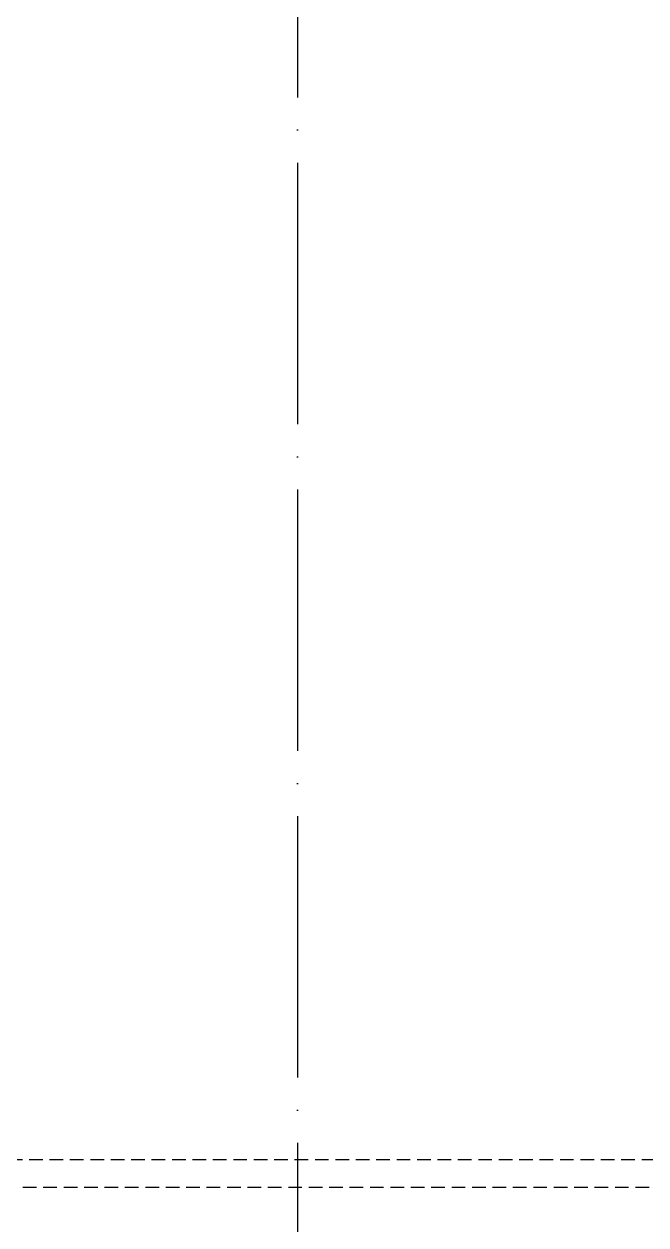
# Model space of a CAD drawing. Header units: millimetres. Extents: x 19684 to 58158, y -7929 to 13062.
# Drawn here: x 35157 to 35728, y -726 to 377 of the extents above; entities that cross this region are included whole.
import ezdxf

# ---------------------------------------------------------------- set-up
doc = ezdxf.new("R2010")
doc.units = ezdxf.units.MM
doc.linetypes.add('ACAD_ISO04W100', pattern=[30, 24, -3, 0, -3])
doc.linetypes.add('HIDDEN', pattern=[0.375, 0.25, -0.125])
doc.layers.add('F-axis', color=1, linetype='ACAD_ISO04W100')
doc.layers.add('HIDDEN', color=1, linetype='HIDDEN')

msp = doc.modelspace()

# ---------------------------------------------------------------- linework, layer by layer
at = {"layer": 'F-axis', "linetype": 'ACAD_ISO04W100', "ltscale": 10}
msp.add_line((35408.4028712199, 7152.139479175188), (35408.4028712199, -1996.78875768416), dxfattribs=at)
at = {"layer": 'HIDDEN', "ltscale": 50}
for p, q in [((35980.62434285606, -666.1056050824673), (34612.37990706493, -666.1056050824673)), ((34612.37990706493, -691.1056050824673), (35990.62411399242, -691.1056050824673))]:
    msp.add_line(p, q, dxfattribs=at)

doc.saveas('drawing.dxf')
